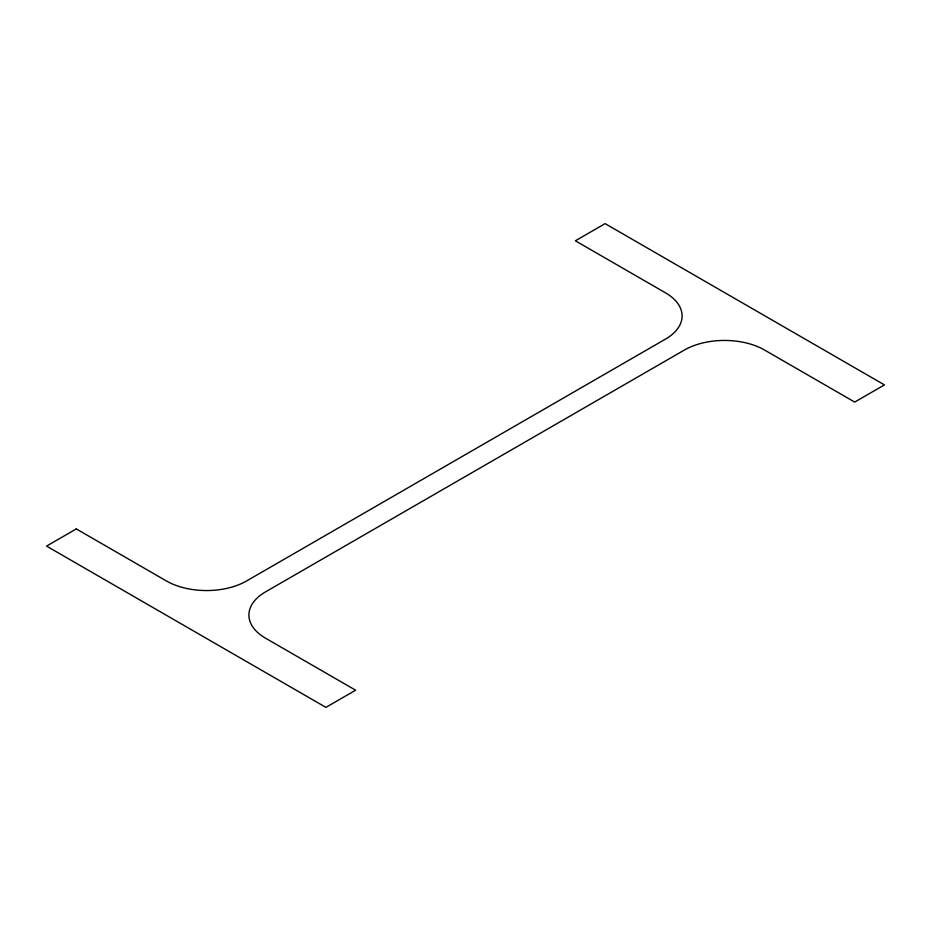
<?xml version="1.0" encoding="UTF-8"?>
<svg xmlns="http://www.w3.org/2000/svg" width="931" height="931" viewBox="0 0 931 931"><rect width="100%" height="100%" fill="white"/><g stroke="black" fill="none" stroke-linecap="round" stroke-linejoin="round"><path stroke-width="1.4" d="M76.295 528.924L46.55 546.101L325.897 707.374L355.642 690.208L265.498 638.166A56.675 32.725 0 0 1 265.498 591.895L684.413 350.033A56.675 32.725 0 0 1 764.572 350.033L854.705 402.076L884.45 384.899L605.103 223.626L575.358 240.792L665.502 292.834A56.675 32.725 0 0 1 665.502 339.105L246.587 580.967A56.675 32.725 0 0 1 166.428 580.967L76.295 528.924"/></g></svg>
